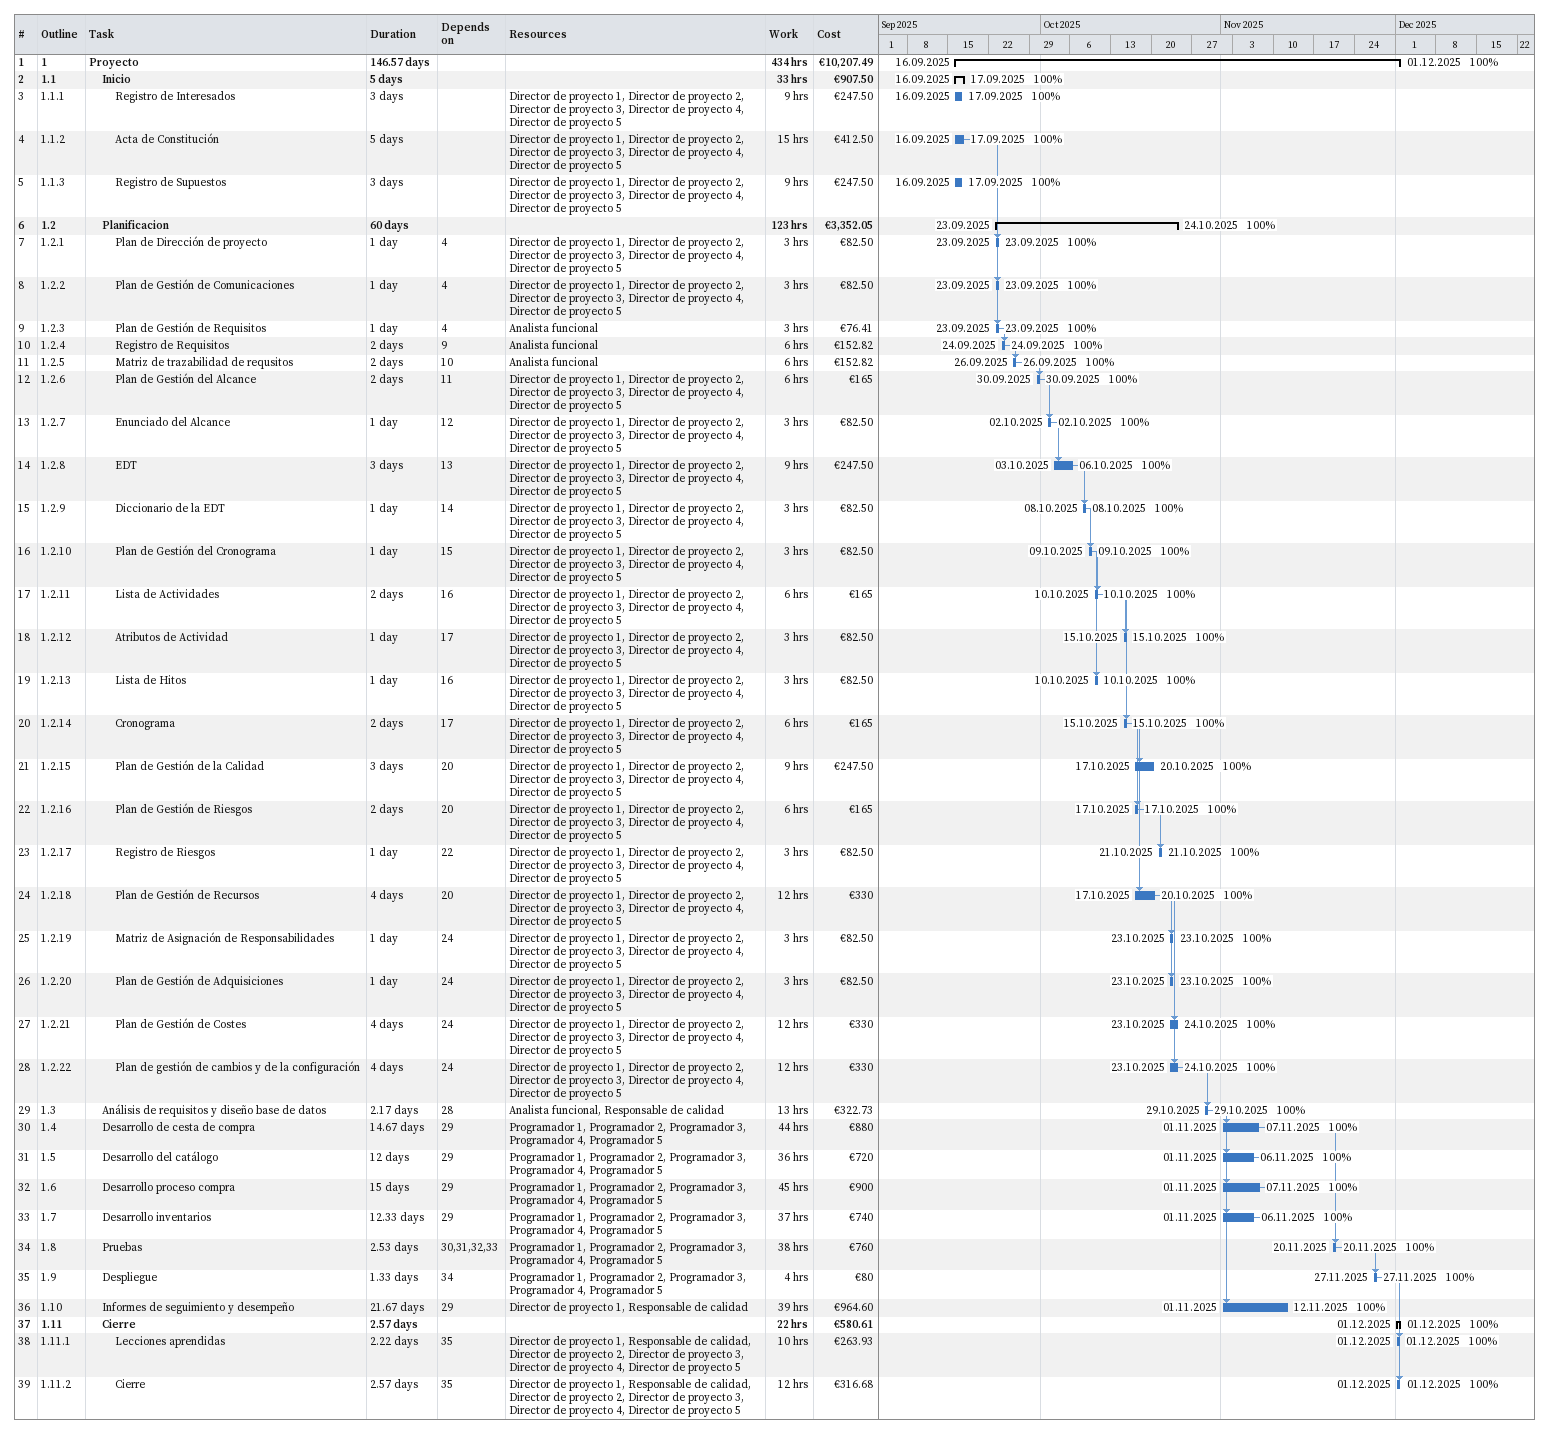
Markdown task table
| ID | WBS | Task | Duration | Start | Finish | Predecessors | Resources | % complete | Work (h) | Cost (€) |
|---|---|---|---|---|---|---|---|---|---|---|
| 1 | 1 | **Proyecto** | 146.57d | 2025-09-16 | 2025-12-01 |  |  | 100 | 434 | 10207.49 |
| 2 | 1.1 | **Inicio** | 5d | 2025-09-16 | 2025-09-17 |  |  | 100 | 33 | 907.50 |
| 3 | 1.1.1 | Registro de Interesados | 3d | 2025-09-16 | 2025-09-17 |  | Director de proyecto 1, Director de proyecto 2, Director de proyecto 3, Director de proyecto 4, Director de proyecto 5 | 100 | 9 | 247.50 |
| 4 | 1.1.2 | Acta de Constitución | 5d | 2025-09-16 | 2025-09-17 |  | Director de proyecto 1, Director de proyecto 2, Director de proyecto 3, Director de proyecto 4, Director de proyecto 5 | 100 | 15 | 412.50 |
| 5 | 1.1.3 | Registro de Supuestos | 3d | 2025-09-16 | 2025-09-17 |  | Director de proyecto 1, Director de proyecto 2, Director de proyecto 3, Director de proyecto 4, Director de proyecto 5 | 100 | 9 | 247.50 |
| 6 | 1.2 | **Planificacion** | 60d | 2025-09-23 | 2025-10-24 |  |  | 100 | 123 | 3352.05 |
| 7 | 1.2.1 | Plan de Dirección de proyecto | 1d | 2025-09-23 | 2025-09-23 | 4 | Director de proyecto 1, Director de proyecto 2, Director de proyecto 3, Director de proyecto 4, Director de proyecto 5 | 100 | 3 | 82.50 |
| 8 | 1.2.2 | Plan de Gestión de Comunicaciones | 1d | 2025-09-23 | 2025-09-23 | 4 | Director de proyecto 1, Director de proyecto 2, Director de proyecto 3, Director de proyecto 4, Director de proyecto 5 | 100 | 3 | 82.50 |
| 9 | 1.2.3 | Plan de Gestión de Requisitos | 1d | 2025-09-23 | 2025-09-23 | 4 | Analista funcional | 100 | 3 | 76.41 |
| 10 | 1.2.4 | Registro de Requisitos | 2d | 2025-09-24 | 2025-09-24 | 9 | Analista funcional | 100 | 6 | 152.82 |
| 11 | 1.2.5 | Matriz de trazabilidad de requsitos | 2d | 2025-09-26 | 2025-09-26 | 10 | Analista funcional | 100 | 6 | 152.82 |
| 12 | 1.2.6 | Plan de Gestión del Alcance | 2d | 2025-09-30 | 2025-09-30 | 11 | Director de proyecto 1, Director de proyecto 2, Director de proyecto 3, Director de proyecto 4, Director de proyecto 5 | 100 | 6 | 165 |
| 13 | 1.2.7 | Enunciado del Alcance | 1d | 2025-10-02 | 2025-10-02 | 12 | Director de proyecto 1, Director de proyecto 2, Director de proyecto 3, Director de proyecto 4, Director de proyecto 5 | 100 | 3 | 82.50 |
| 14 | 1.2.8 | EDT | 3d | 2025-10-03 | 2025-10-06 | 13 | Director de proyecto 1, Director de proyecto 2, Director de proyecto 3, Director de proyecto 4, Director de proyecto 5 | 100 | 9 | 247.50 |
| 15 | 1.2.9 | Diccionario de la EDT | 1d | 2025-10-08 | 2025-10-08 | 14 | Director de proyecto 1, Director de proyecto 2, Director de proyecto 3, Director de proyecto 4, Director de proyecto 5 | 100 | 3 | 82.50 |
| 16 | 1.2.10 | Plan de Gestión del Cronograma | 1d | 2025-10-09 | 2025-10-09 | 15 | Director de proyecto 1, Director de proyecto 2, Director de proyecto 3, Director de proyecto 4, Director de proyecto 5 | 100 | 3 | 82.50 |
| 17 | 1.2.11 | Lista de Actividades | 2d | 2025-10-10 | 2025-10-10 | 16 | Director de proyecto 1, Director de proyecto 2, Director de proyecto 3, Director de proyecto 4, Director de proyecto 5 | 100 | 6 | 165 |
| 18 | 1.2.12 | Atributos de Actividad | 1d | 2025-10-15 | 2025-10-15 | 17 | Director de proyecto 1, Director de proyecto 2, Director de proyecto 3, Director de proyecto 4, Director de proyecto 5 | 100 | 3 | 82.50 |
| 19 | 1.2.13 | Lista de Hitos | 1d | 2025-10-10 | 2025-10-10 | 16 | Director de proyecto 1, Director de proyecto 2, Director de proyecto 3, Director de proyecto 4, Director de proyecto 5 | 100 | 3 | 82.50 |
| 20 | 1.2.14 | Cronograma | 2d | 2025-10-15 | 2025-10-15 | 17 | Director de proyecto 1, Director de proyecto 2, Director de proyecto 3, Director de proyecto 4, Director de proyecto 5 | 100 | 6 | 165 |
| 21 | 1.2.15 | Plan de Gestión de la Calidad | 3d | 2025-10-17 | 2025-10-20 | 20 | Director de proyecto 1, Director de proyecto 2, Director de proyecto 3, Director de proyecto 4, Director de proyecto 5 | 100 | 9 | 247.50 |
| 22 | 1.2.16 | Plan de Gestión de Riesgos | 2d | 2025-10-17 | 2025-10-17 | 20 | Director de proyecto 1, Director de proyecto 2, Director de proyecto 3, Director de proyecto 4, Director de proyecto 5 | 100 | 6 | 165 |
| 23 | 1.2.17 | Registro de Riesgos | 1d | 2025-10-21 | 2025-10-21 | 22 | Director de proyecto 1, Director de proyecto 2, Director de proyecto 3, Director de proyecto 4, Director de proyecto 5 | 100 | 3 | 82.50 |
| 24 | 1.2.18 | Plan de Gestión de Recursos | 4d | 2025-10-17 | 2025-10-20 | 20 | Director de proyecto 1, Director de proyecto 2, Director de proyecto 3, Director de proyecto 4, Director de proyecto 5 | 100 | 12 | 330 |
| 25 | 1.2.19 | Matriz de Asignación de Responsabilidades | 1d | 2025-10-23 | 2025-10-23 | 24 | Director de proyecto 1, Director de proyecto 2, Director de proyecto 3, Director de proyecto 4, Director de proyecto 5 | 100 | 3 | 82.50 |
| 26 | 1.2.20 | Plan de Gestión de Adquisiciones | 1d | 2025-10-23 | 2025-10-23 | 24 | Director de proyecto 1, Director de proyecto 2, Director de proyecto 3, Director de proyecto 4, Director de proyecto 5 | 100 | 3 | 82.50 |
| 27 | 1.2.21 | Plan de Gestión de Costes | 4d | 2025-10-23 | 2025-10-24 | 24 | Director de proyecto 1, Director de proyecto 2, Director de proyecto 3, Director de proyecto 4, Director de proyecto 5 | 100 | 12 | 330 |
| 28 | 1.2.22 | Plan de gestión de cambios y de la configuración | 4d | 2025-10-23 | 2025-10-24 | 24 | Director de proyecto 1, Director de proyecto 2, Director de proyecto 3, Director de proyecto 4, Director de proyecto 5 | 100 | 12 | 330 |
| 29 | 1.3 | Análisis de requisitos y diseño base de datos | 2.17d | 2025-10-29 | 2025-10-29 | 28 | Analista funcional, Responsable de calidad | 100 | 13 | 322.73 |
| 30 | 1.4 | Desarrollo de cesta de compra | 14.67d | 2025-11-01 | 2025-11-07 | 29 | Programador 1, Programador 2, Programador 3, Programador 4, Programador 5 | 100 | 44 | 880 |
| 31 | 1.5 | Desarrollo del catálogo | 12d | 2025-11-01 | 2025-11-06 | 29 | Programador 1, Programador 2, Programador 3, Programador 4, Programador 5 | 100 | 36 | 720 |
| 32 | 1.6 | Desarrollo proceso compra | 15d | 2025-11-01 | 2025-11-07 | 29 | Programador 1, Programador 2, Programador 3, Programador 4, Programador 5 | 100 | 45 | 900 |
| 33 | 1.7 | Desarrollo inventarios | 12.33d | 2025-11-01 | 2025-11-06 | 29 | Programador 1, Programador 2, Programador 3, Programador 4, Programador 5 | 100 | 37 | 740 |
| 34 | 1.8 | Pruebas | 2.53d | 2025-11-20 | 2025-11-20 | 30, 31, 32, 33 | Programador 1, Programador 2, Programador 3, Programador 4, Programador 5 | 100 | 38 | 760 |
| 35 | 1.9 | Despliegue | 1.33d | 2025-11-27 | 2025-11-27 | 34 | Programador 1, Programador 2, Programador 3, Programador 4, Programador 5 | 100 | 4 | 80 |
| 36 | 1.10 | Informes de seguimiento y desempeño | 21.67d | 2025-11-01 | 2025-11-12 | 29 | Director de proyecto 1, Responsable de calidad | 100 | 39 | 964.60 |
| 37 | 1.11 | **Cierre** | 2.57d | 2025-12-01 | 2025-12-01 |  |  | 100 | 22 | 580.61 |
| 38 | 1.11.1 | Lecciones aprendidas | 2.22d | 2025-12-01 | 2025-12-01 | 35 | Director de proyecto 1, Responsable de calidad, Director de proyecto 2, Director de proyecto 3, Director de proyecto 4, Director de proyecto 5 | 100 | 10 | 263.93 |
| 39 | 1.11.2 | Cierre | 2.57d | 2025-12-01 | 2025-12-01 | 35 | Director de proyecto 1, Responsable de calidad, Director de proyecto 2, Director de proyecto 3, Director de proyecto 4, Director de proyecto 5 | 100 | 12 | 316.68 |
